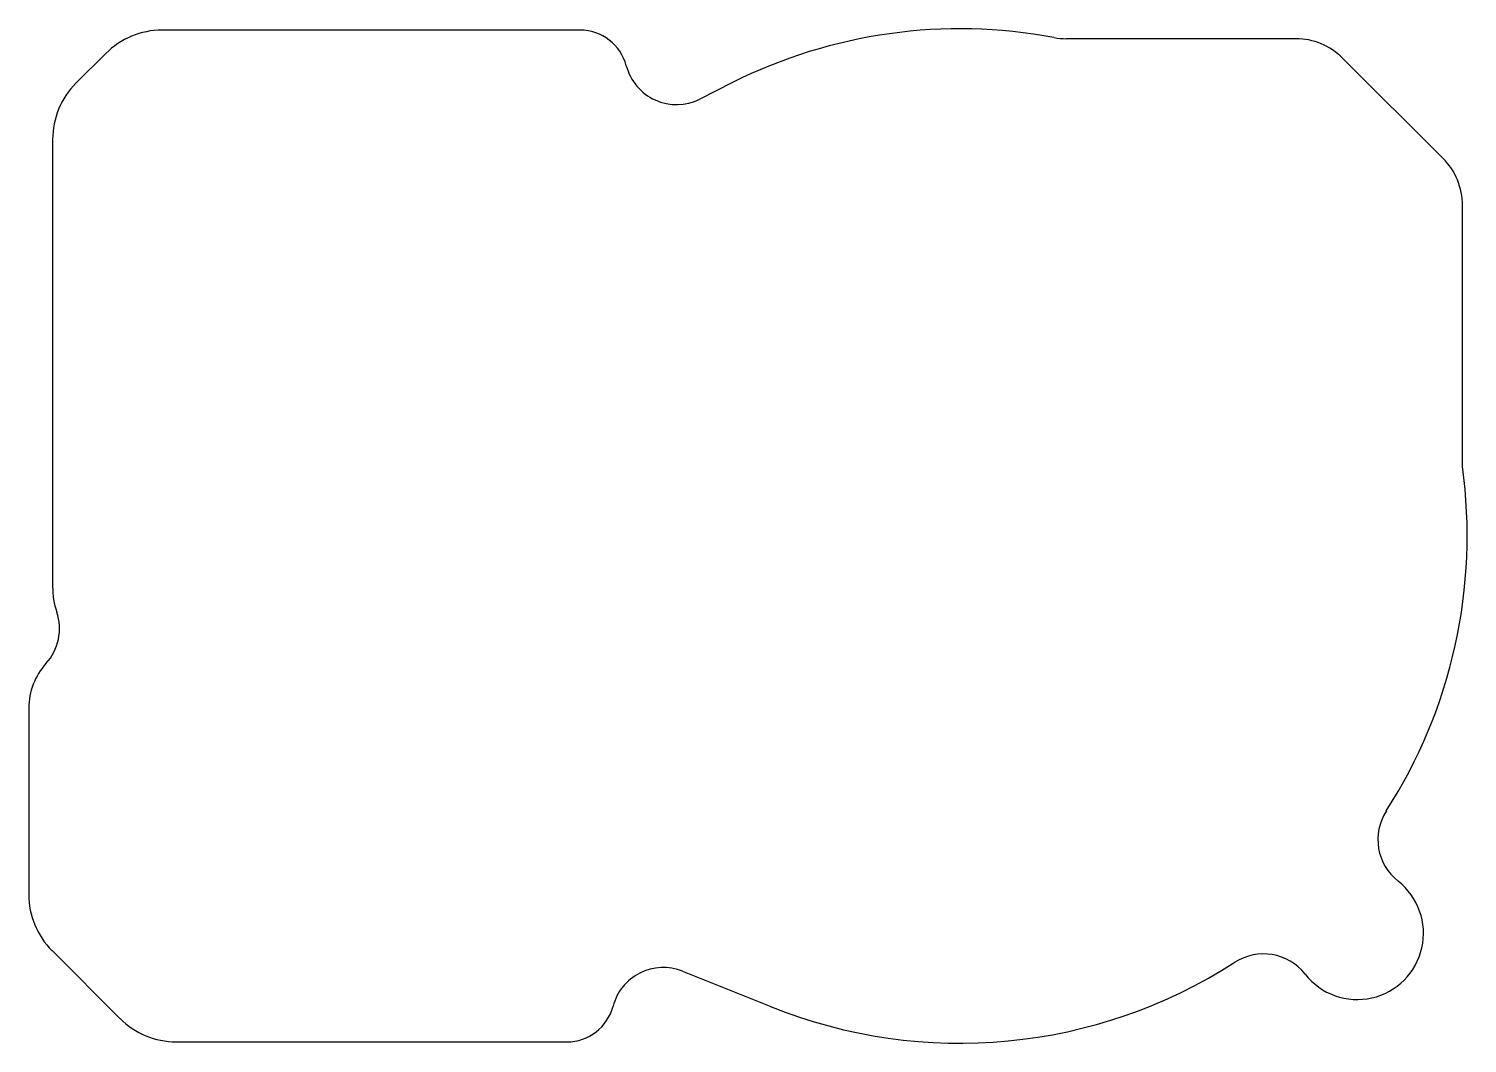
# Model space of a CAD drawing. Header units: inches. Extents: x 2687 to 2825, y -209 to -112.
import ezdxf

# ---------------------------------------------------------------- set-up
doc = ezdxf.new("R2010")
doc.units = ezdxf.units.IN
doc.layers.add('FIPG', color=3, linetype='Continuous')

msp = doc.modelspace()

# ---------------------------------------------------------------- linework, layer by layer
at = {"layer": 'FIPG', "linetype": 'Continuous', "ltscale": 0.2}
for p, q in [((2740.2, -111.69), (2700.11, -111.69)), ((2808.82, -112.51), (2786.82, -112.51)), ((2694.73, -113.92), (2691.85, -116.79)), ((2822.94, -124), (2813.31, -114.37)), ((2754.81, -116.72), (2751.67, -118.3)), ((2689.62, -122.18), (2689.62, -165.06)), ((2824.8, -153.55), (2824.8, -128.49)), ((2687.33, -176.71), (2687.33, -194.58)), ((2689.57, -199.96), (2696.08, -206.48)), ((2750.03, -201.94), (2758.47, -205.33)), ((2701.47, -208.71), (2738.93, -208.71))]:
    msp.add_line(p, q, dxfattribs=at)
for centre, radius, start, end in [((2700.11, -119.31), 7.62, 90, 135), ((2740.2, -116.26), 4.57, 14.6349, 90), ((2776.61, -160.2), 48.64, 79.3075, 116.6273), ((2786.82, -106.16), 6.35, 259.3075, 270), ((2808.82, -118.86), 6.35, 45, 90), ((2749.44, -113.85), 4.98, 194.6349, 296.6273), ((2697.24, -122.18), 7.62, 135, 180), ((2818.45, -128.49), 6.35, 0, 45), ((2776.61, -160.2), 48.64, 327.1942, 7.8619), ((2697.24, -165.06), 7.62, 180, 198.6337), ((2685.3, -169.09), 4.98, 317.7238, 18.6337), ((2693.68, -176.71), 6.35, 137.7238, 180), ((2821.77, -189.31), 5.08, 147.1942, 231.8973), ((2814.71, -198.3), 6.35, 218.1027, 51.8973), ((2694.95, -194.58), 7.62, 180, 225), ((2776.61, -160.2), 48.64, 248.0982, 302.8058), ((2805.72, -205.35), 5.08, 38.1027, 122.8058), ((2748.17, -206.56), 4.98, 68.0982, 165.3651), ((2738.93, -204.14), 4.57, 270, 345.3651), ((2701.47, -201.09), 7.62, 225, 270)]:
    msp.add_arc(centre, radius, start, end, dxfattribs=at)

doc.saveas('drawing.dxf')
